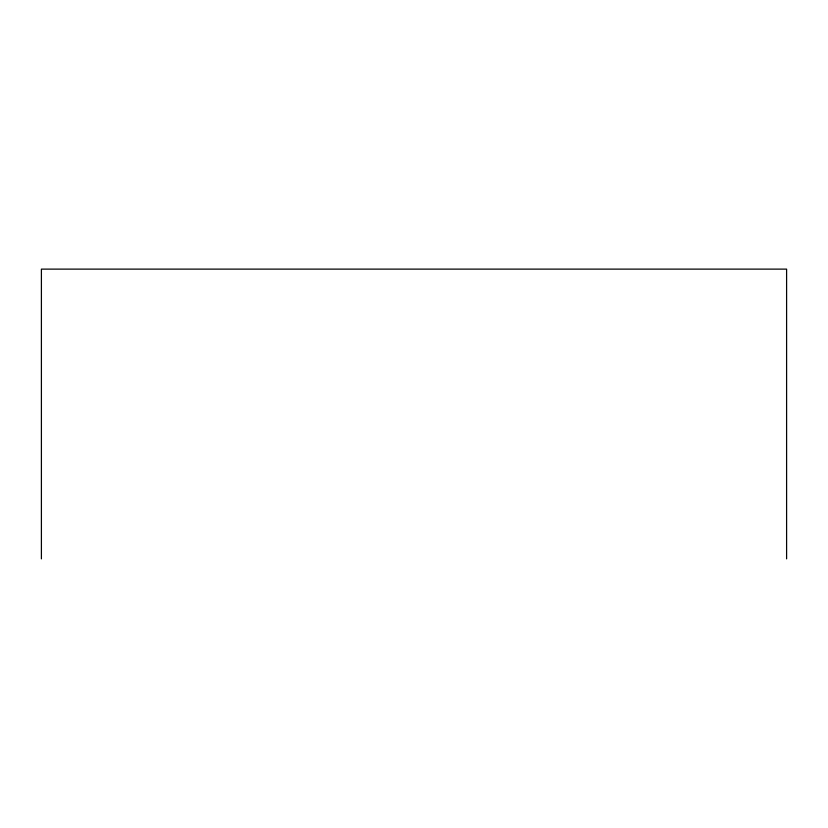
<?xml version="1.0" encoding="UTF-8"?>
<svg xmlns="http://www.w3.org/2000/svg" width="828" height="828" viewBox="0 0 828 828"><rect width="100%" height="100%" fill="white"/><g stroke="black" fill="none" stroke-linecap="round" stroke-linejoin="round"><path stroke-width="1.24" d="M786.6 558.879L786.6 269.121L41.4 269.121L41.4 558.879"/></g></svg>
